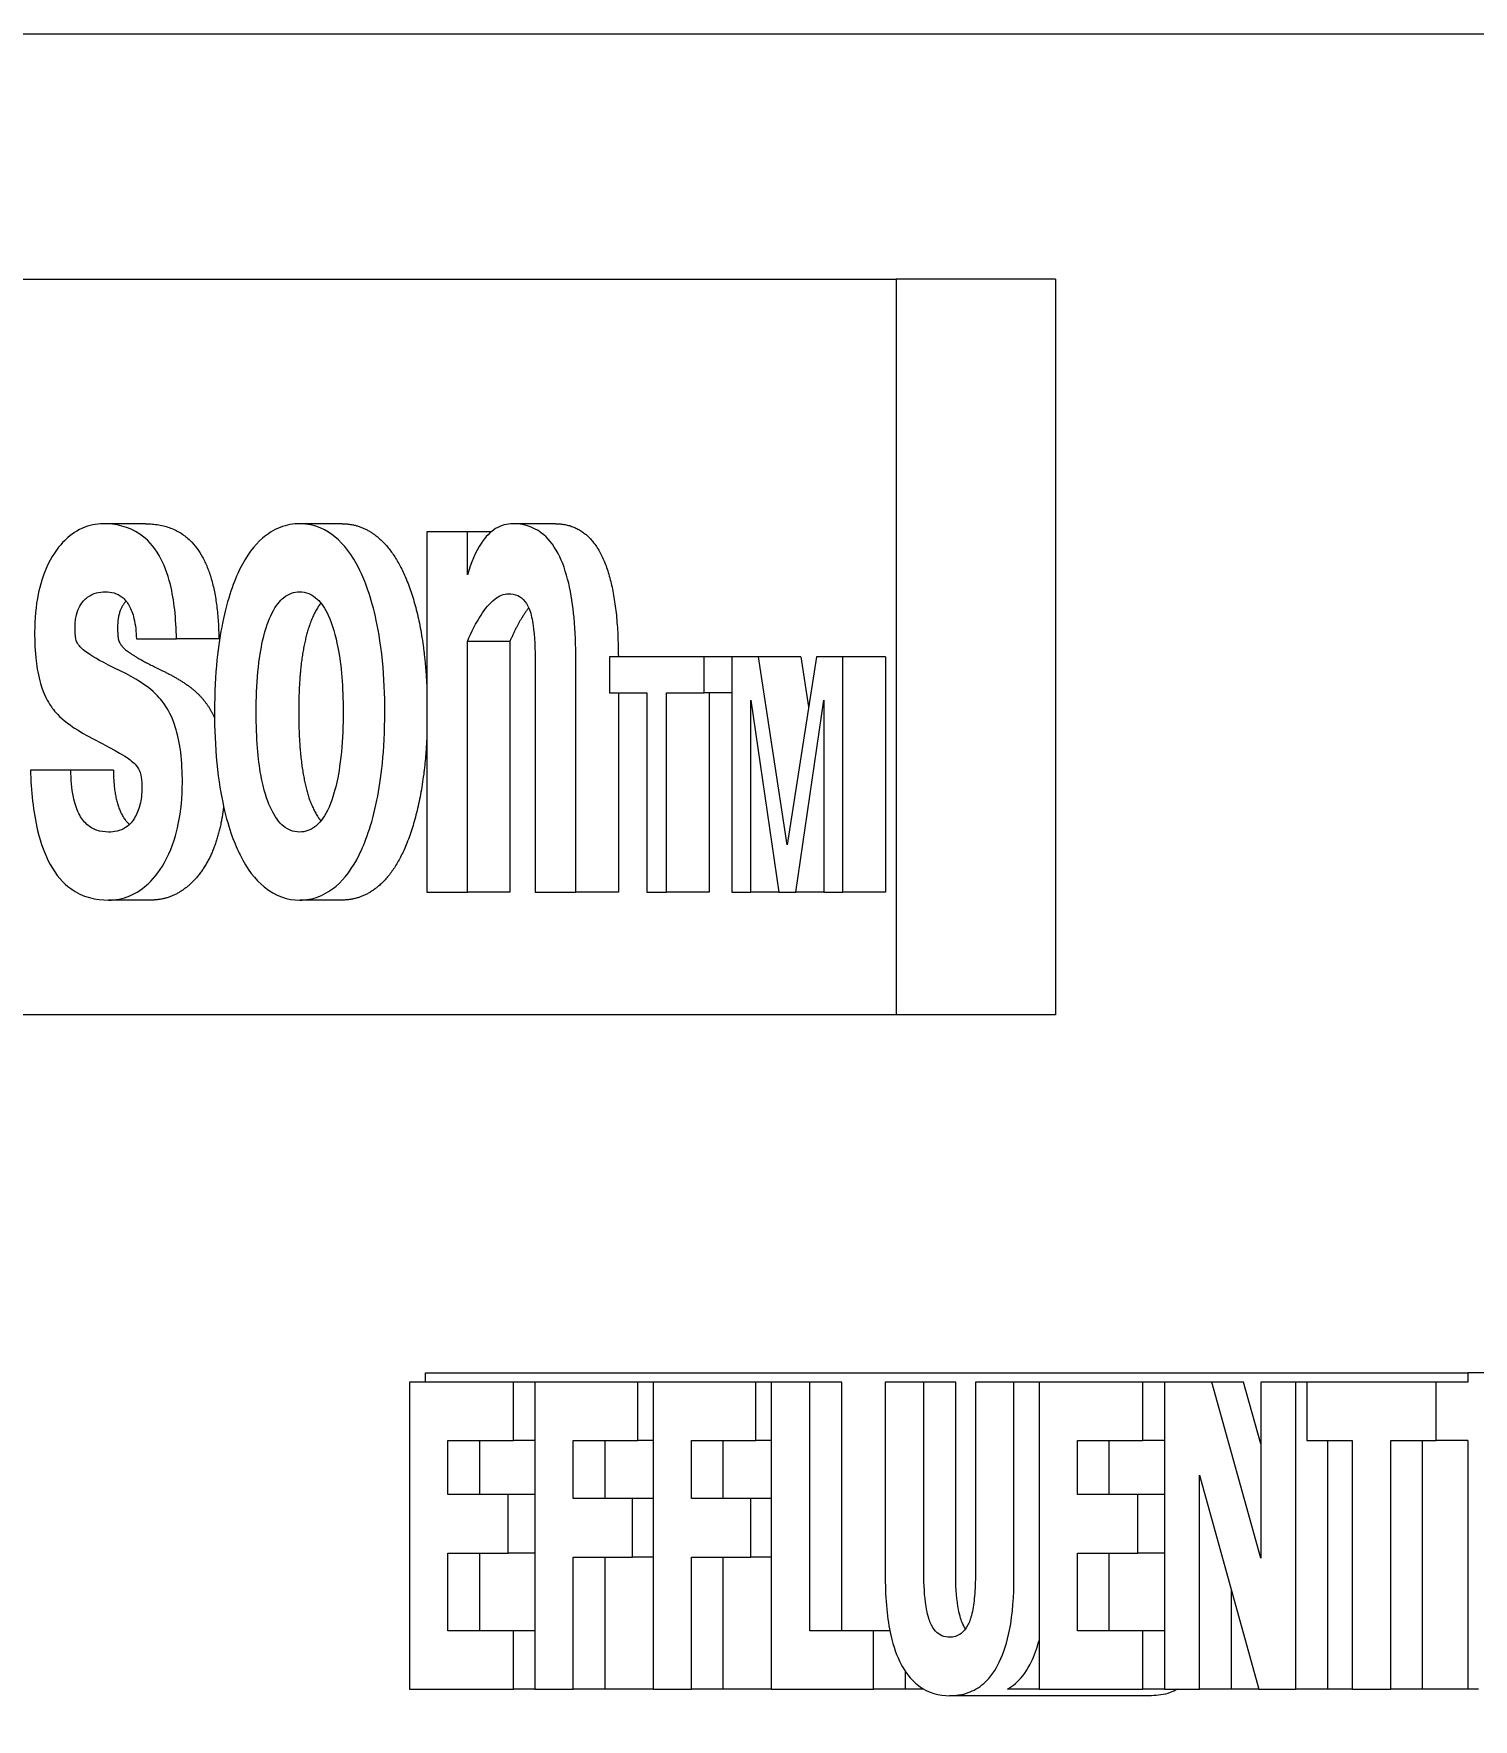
# Model space of a CAD drawing. Header units: inches. Extents: x 15 to 402, y 6 to 258.
# Drawn here: x 291.456 to 292.923, y 105.83 to 107.548 of the extents above; entities that cross this region are included whole.
import ezdxf

# ---------------------------------------------------------------- set-up
doc = ezdxf.new("R2010")
doc.units = ezdxf.units.IN
doc.header["$LTSCALE"] = 12
doc.header["$MEASUREMENT"] = 0
doc.layers.add('Dimension (ANSI)', color=7, linetype='Continuous', lineweight=25)
doc.layers.add('Visible (ANSI)', color=7, linetype='Continuous', lineweight=50)
doc.styles.add('MEMCOR Medium', font='arial.ttf')
doc.dimstyles.new('Default (ANSI)', dxfattribs={"dimscale": 12, "dimtxt": 0.15, "dimasz": 0.098425, "dimexe": 0.125, "dimexo": 0.0625, "dimgap": 0.031496, "dimtad": 0, "dimtih": 1, "dimtoh": 1, "dimdec": 4, "dimrnd": 1e-08, "dimzin": 3, "dimdsep": 46, "dimlunit": 5, "dimtxsty": 'MEMCOR Medium', "dimcen": 0.09, "dimdle": 0.393701, "dimclrd": 256, "dimclre": 256, "dimclrt": 256, "dimadec": 0, "dimazin": 1, "dimtfac": 0.8, "dimtofl": 0, "dimtmove": 0, "dimatfit": 3, "dimfxl": 1, "dimfrac": 1, "dimtolj": 1, "dimtzin": 4, "dimlwd": -1, "dimlwe": -1, "dimarcsym": 0})

# ---------------------------------------------------------------- blocks, each defined once
blk = doc.blocks.new('*D27')
at = {"layer": 'Defpoints', "color": 0, "transparency": 16777216}
for p in [(306.8612, 130.4909), (258.8478, 39.7359), (286.6568, 39.7359)]:
    blk.add_point(p, dxfattribs=at)
at = {"layer": 'Dimension (ANSI)', "transparency": 16777216}
for p, q in [((306.1112, 130.4909), (257.3478, 130.4909)), ((258.8478, 129.3098), (258.8478, 91.2594)), ((258.8478, 40.917), (258.8478, 78.9674)), ((285.9068, 39.7359), (257.3478, 39.7359))]:
    blk.add_line(p, q, dxfattribs=at)
for points in [[(258.651, 129.3098), (259.0447, 129.3098), (258.8478, 130.4909)], [(258.651, 40.917), (259.0447, 40.917), (258.8478, 39.7359)]]:
    blk.add_solid(points, dxfattribs=at)
at = {"layer": 'Dimension (ANSI)', "transparency": 16777216, "char_height": 1.8, "attachment_point": 5, "style": 'MEMCOR Medium'}
for s, insert in [('\\A1; \\fArial|b0|i0;90{\\H0.8x;\\S3#4;} in', (258.8478, 86.9624)), ('\\A1;[2305.2 mm]{\\P\\fArial|b0|i0;SHIPPING HEIGHT\\P\\fArial|b0|i0;REF.}', (258.8478, 80.8164))]:
    blk.add_mtext(s, dxfattribs=dict(at, insert=insert))

msp = doc.modelspace()

# ---------------------------------------------------------------- linework, layer by layer
at = {"layer": 'Visible (ANSI)', "linetype": 'Continuous', "lineweight": 18}
for p, q in [((287.78781, 107.54833), (293.69406, 107.54833)), ((289.14718, 107.29833), (292.33468, 107.29833)), ((292.33468, 107.29833), (292.33468, 106.54833)), ((292.49706, 107.29833), (292.33468, 107.29833)), ((292.49706, 107.29833), (292.49706, 106.54833)), ((291.56983, 107.04883), (291.52653, 107.04883)), ((291.77013, 107.04883), (291.72683, 107.04883)), ((291.98763, 107.04883), (291.94433, 107.04883)), ((291.89777, 107.04074), (291.85653, 107.04074)), ((291.85653, 107.04074), (291.85653, 106.67333)), ((291.92223, 107.04074), (291.89777, 107.04074)), ((291.89777, 106.99671), (291.89777, 107.04074)), ((291.56044, 106.93143), (291.60118, 106.93143)), ((291.64448, 106.93143), (291.60118, 106.93143)), ((291.94107, 106.9289), (291.89777, 106.9289)), ((291.89777, 106.67333), (291.89777, 106.9289)), ((291.94107, 106.9289), (291.94107, 106.67333)), ((291.96685, 106.90764), (291.96685, 106.67333)), ((292.00835, 106.67333), (292.00835, 106.91017)), ((292.13895, 106.91333), (292.04263, 106.91333)), ((292.04263, 106.91333), (292.04263, 106.87641)), ((292.16725, 106.91333), (292.13895, 106.91333)), ((292.13895, 106.87641), (292.13895, 106.91333)), ((292.19446, 106.91333), (292.16725, 106.91333)), ((292.16725, 106.91333), (292.16725, 106.67333)), ((292.23776, 106.91333), (292.19446, 106.91333)), ((292.22373, 106.72143), (292.19446, 106.91333)), ((292.25349, 106.91333), (292.22373, 106.72143)), ((292.23776, 106.91333), (292.24556, 106.8622)), ((292.28057, 106.91333), (292.25349, 106.91333)), ((292.32387, 106.91333), (292.28057, 106.91333)), ((292.28057, 106.67333), (292.28057, 106.91333)), ((292.32387, 106.91333), (292.32387, 106.67333)), ((292.04263, 106.87641), (292.08053, 106.87641)), ((292.05165, 106.87641), (292.05165, 106.67333)), ((292.08053, 106.87641), (292.08053, 106.67333)), ((292.10081, 106.87641), (292.13895, 106.87641)), ((292.10081, 106.67333), (292.10081, 106.87641)), ((292.16725, 106.87641), (292.13895, 106.87641)), ((292.14411, 106.87641), (292.14411, 106.67333)), ((292.18669, 106.86912), (292.21511, 106.67333)), ((292.18669, 106.67333), (292.18669, 106.86912)), ((292.23247, 106.67333), (292.26102, 106.86912)), ((292.26102, 106.86912), (292.26102, 106.67333)), ((291.49364, 106.79782), (291.45239, 106.79782)), ((291.53694, 106.79782), (291.49364, 106.79782)), ((291.5754, 106.66523), (291.5321, 106.66523)), ((291.77013, 106.66523), (291.72683, 106.66523)), ((291.85653, 106.67333), (291.89777, 106.67333)), ((291.94107, 106.67333), (291.89777, 106.67333)), ((291.96685, 106.67333), (292.00835, 106.67333)), ((292.05165, 106.67333), (292.00835, 106.67333)), ((292.08053, 106.67333), (292.10081, 106.67333)), ((292.14411, 106.67333), (292.10081, 106.67333)), ((292.16725, 106.67333), (292.18669, 106.67333)), ((292.21511, 106.67333), (292.18669, 106.67333)), ((292.21511, 106.67333), (292.23247, 106.67333)), ((292.26102, 106.67333), (292.23247, 106.67333)), ((292.26102, 106.67333), (292.28057, 106.67333)), ((292.32387, 106.67333), (292.28057, 106.67333)), ((292.33468, 106.54833), (289.6786, 106.54833)), ((292.49706, 106.54833), (292.33468, 106.54833)), ((291.94462, 106.17383), (291.83885, 106.17383)), ((291.83885, 106.17383), (291.83885, 105.86083)), ((291.85509, 106.18333), (292.91759, 106.18333)), ((291.85509, 106.17383), (291.85509, 106.18333)), ((291.96663, 106.17383), (291.94462, 106.17383)), ((291.94462, 106.11422), (291.94462, 106.17383)), ((292.07138, 106.17383), (291.96663, 106.17383)), ((291.96663, 106.17383), (291.96663, 105.86083)), ((292.08705, 106.17383), (292.07138, 106.17383)), ((292.07138, 106.11422), (292.07138, 106.17383)), ((292.19181, 106.17383), (292.08705, 106.17383)), ((292.08705, 106.17383), (292.08705, 105.86083)), ((292.20748, 106.17383), (292.19181, 106.17383)), ((292.19181, 106.11422), (292.19181, 106.17383)), ((292.24679, 106.17383), (292.20748, 106.17383)), ((292.20748, 106.17383), (292.20748, 105.86083)), ((292.27927, 106.17383), (292.24679, 106.17383)), ((292.24679, 105.92044), (292.24679, 106.17383)), ((292.27927, 105.92044), (292.27927, 106.17383)), ((292.36303, 106.17383), (292.32371, 106.17383)), ((292.32371, 106.17383), (292.32371, 105.97395)), ((292.39551, 106.17383), (292.36303, 106.17383)), ((292.36303, 105.97852), (292.36303, 106.17383)), ((292.39551, 105.97852), (292.39551, 106.17383)), ((292.45485, 106.17383), (292.41553, 106.17383)), ((292.41553, 106.17383), (292.41553, 105.97852)), ((292.45485, 105.97421), (292.45485, 106.17383)), ((292.48041, 106.17383), (292.45485, 106.17383)), ((292.58618, 106.17383), (292.48041, 106.17383)), ((292.48041, 106.17383), (292.48041, 105.86083)), ((292.60819, 106.17383), (292.58618, 106.17383)), ((292.58618, 106.11422), (292.58618, 106.17383)), ((292.65638, 106.17383), (292.60819, 106.17383)), ((292.60819, 106.17383), (292.60819, 105.86083)), ((292.68886, 106.17383), (292.65638, 106.17383)), ((292.70635, 105.9945), (292.65638, 106.17383)), ((292.70635, 106.11105), (292.68886, 106.17383)), ((292.74224, 106.17383), (292.70635, 106.17383)), ((292.70635, 106.17383), (292.70635, 105.9945)), ((292.75322, 106.17383), (292.74224, 106.17383)), ((292.74224, 105.86083), (292.74224, 106.17383)), ((292.88511, 106.17383), (292.75322, 106.17383)), ((292.75322, 106.17383), (292.75322, 106.11422)), ((292.91759, 106.17383), (292.88511, 106.17383)), ((292.88511, 106.11422), (292.88511, 106.17383)), ((292.91759, 106.18333), (292.91759, 106.17383)), ((293.0908, 106.18333), (292.91759, 106.18333)), ((291.87791, 106.05918), (291.87791, 106.11422)), ((291.87791, 106.11422), (291.94462, 106.11422)), ((291.91039, 106.05918), (291.91039, 106.11422)), ((291.96663, 106.11422), (291.94462, 106.11422)), ((292.00569, 106.05512), (292.00569, 106.11422)), ((292.00569, 106.11422), (292.07138, 106.11422)), ((292.03817, 106.05512), (292.03817, 106.11422)), ((292.08705, 106.11422), (292.07138, 106.11422)), ((292.12611, 106.11422), (292.19181, 106.11422)), ((292.12611, 106.05512), (292.12611, 106.11422)), ((292.15859, 106.05512), (292.15859, 106.11422)), ((292.20748, 106.11422), (292.19181, 106.11422)), ((292.51947, 106.05918), (292.51947, 106.11422)), ((292.51947, 106.11422), (292.58618, 106.11422)), ((292.55195, 106.05918), (292.55195, 106.11422)), ((292.60819, 106.11422), (292.58618, 106.11422)), ((292.75322, 106.11422), (292.79951, 106.11422)), ((292.77472, 105.86083), (292.77472, 106.11422)), ((292.79951, 106.11422), (292.79951, 105.86083)), ((292.83882, 105.86083), (292.83882, 106.11422)), ((292.83882, 106.11422), (292.88511, 106.11422)), ((292.8713, 105.86083), (292.8713, 106.11422)), ((292.91759, 106.11422), (292.88511, 106.11422)), ((292.91759, 106.11422), (292.91759, 105.86083)), ((292.64408, 105.86083), (292.64408, 106.07896)), ((292.64408, 106.07896), (292.70445, 105.86083)), ((291.93942, 106.05918), (291.87791, 106.05918)), ((291.96663, 106.05918), (291.93942, 106.05918)), ((291.93942, 105.99957), (291.93942, 106.05918)), ((292.06618, 106.05512), (292.00569, 106.05512)), ((292.06618, 105.99551), (292.06618, 106.05512)), ((292.08705, 106.05512), (292.06618, 106.05512)), ((292.18661, 106.05512), (292.12611, 106.05512)), ((292.18661, 105.99551), (292.18661, 106.05512)), ((292.20748, 106.05512), (292.18661, 106.05512)), ((292.58098, 106.05918), (292.51947, 106.05918)), ((292.60819, 106.05918), (292.58098, 106.05918)), ((292.58098, 105.99957), (292.58098, 106.05918)), ((291.87791, 105.92044), (291.87791, 105.99957)), ((291.87791, 105.99957), (291.93942, 105.99957)), ((291.91039, 105.92044), (291.91039, 105.99957)), ((291.96663, 105.99957), (291.93942, 105.99957)), ((292.00569, 105.86083), (292.00569, 105.99551)), ((292.00569, 105.99551), (292.06618, 105.99551)), ((292.03817, 105.86083), (292.03817, 105.99551)), ((292.08705, 105.99551), (292.06618, 105.99551)), ((292.12611, 105.86083), (292.12611, 105.99551)), ((292.12611, 105.99551), (292.18661, 105.99551)), ((292.15859, 105.86083), (292.15859, 105.99551)), ((292.20748, 105.99551), (292.18661, 105.99551)), ((292.51947, 105.99957), (292.58098, 105.99957)), ((292.51947, 105.92044), (292.51947, 105.99957)), ((292.55195, 105.92044), (292.55195, 105.99957)), ((292.60819, 105.99957), (292.58098, 105.99957)), ((292.67656, 105.86083), (292.67656, 105.96161)), ((291.94462, 105.92044), (291.87791, 105.92044)), ((291.94462, 105.86083), (291.94462, 105.92044)), ((291.96663, 105.92044), (291.94462, 105.92044)), ((292.31185, 105.92044), (292.24679, 105.92044)), ((292.32831, 105.92044), (292.31185, 105.92044)), ((292.31185, 105.86083), (292.31185, 105.92044)), ((292.58618, 105.92044), (292.51947, 105.92044)), ((292.60819, 105.92044), (292.58618, 105.92044)), ((292.58618, 105.86083), (292.58618, 105.92044)), ((292.34433, 105.86083), (292.34433, 105.87878)), ((291.83885, 105.86083), (291.94462, 105.86083)), ((291.96663, 105.86083), (291.94462, 105.86083)), ((291.96663, 105.86083), (292.00569, 105.86083)), ((292.03817, 105.86083), (292.00569, 105.86083)), ((292.08705, 105.86083), (292.03817, 105.86083)), ((292.08705, 105.86083), (292.12611, 105.86083)), ((292.15859, 105.86083), (292.12611, 105.86083)), ((292.20748, 105.86083), (292.15859, 105.86083)), ((292.20748, 105.86083), (292.31185, 105.86083)), ((292.34433, 105.86083), (292.31185, 105.86083)), ((292.36304, 105.86083), (292.34433, 105.86083)), ((292.48041, 105.86083), (292.4483, 105.86083)), ((292.48041, 105.86083), (292.58618, 105.86083)), ((292.60819, 105.86083), (292.58618, 105.86083)), ((292.60819, 105.86083), (292.64408, 105.86083)), ((292.67656, 105.86083), (292.64408, 105.86083)), ((292.70445, 105.86083), (292.67656, 105.86083)), ((292.70445, 105.86083), (292.74224, 105.86083)), ((292.77472, 105.86083), (292.74224, 105.86083)), ((292.79951, 105.86083), (292.77472, 105.86083)), ((292.79951, 105.86083), (292.83882, 105.86083)), ((292.8713, 105.86083), (292.83882, 105.86083)), ((292.91759, 105.86083), (292.8713, 105.86083)), ((292.92842, 105.86083), (292.91759, 105.86083)), ((292.59496, 105.85423), (292.38928, 105.85423))]:
    msp.add_line(p, q, dxfattribs=at)
for points, degree, knots in [([(291.52653, 107.04883), (291.51941, 107.04883), (291.51229, 107.0475), (291.4974, 107.04082), (291.49127, 107.03567), (291.4823, 107.02676), (291.47597, 107.0192), (291.46518, 106.99661), (291.46218, 106.98571), (291.45784, 106.96482), (291.45669, 106.95186), (291.45669, 106.93851)], 3, [-0.38018483, -0.38018483, -0.38018483, -0.38018483, -0.3198985, -0.3198985, -0.251009, -0.251009, -0.1723725, -0.1723725, -0.1017229, -0.1017229, 0, 0, 0, 0]), ([(291.60118, 106.93143), (291.60105, 106.94145), (291.60052, 106.95152), (291.59844, 106.97014), (291.597, 106.97872), (291.5922, 106.99816), (291.58843, 107.00801), (291.57796, 107.02627), (291.57122, 107.03329), (291.55226, 107.04628), (291.53898, 107.04883), (291.52653, 107.04883)], 3, [-0.54588742, -0.54588742, -0.54588742, -0.54588742, -0.46963717, -0.46963717, -0.40090481, -0.40090481, -0.30477701, -0.30477701, -0.18967669, -0.18967669, 0, 0, 0, 0]), ([(291.72683, 107.04883), (291.72018, 107.04883), (291.71355, 107.04771), (291.69974, 107.04236), (291.69378, 107.03826), (291.68036, 107.0267), (291.67261, 107.0163), (291.66006, 106.99079), (291.65339, 106.97326), (291.64384, 106.92651), (291.64004, 106.8978), (291.64004, 106.85703)], 3, [-1.568013, -1.568013, -1.568013, -1.568013, -1.3597383, -1.3597383, -1.1270748, -1.1270748, -0.6933324, -0.6933324, -0.3106443, -0.3106443, 0, 0, 0, 0]), ([(291.81362, 106.85703), (291.81362, 106.87447), (291.8129, 106.89198), (291.80922, 106.92915), (291.80638, 106.94389), (291.79852, 106.97847), (291.79197, 106.99374), (291.78032, 107.01705), (291.77209, 107.0278), (291.75471, 107.04209), (291.74305, 107.04883), (291.72683, 107.04883)], 3, [-0.85465869, -0.85465869, -0.85465869, -0.85465869, -0.78871843, -0.78871843, -0.71138856, -0.71138856, -0.52950742, -0.52950742, -0.24718032, -0.24718032, 0, 0, 0, 0]), ([(291.77013, 107.04883), (291.78961, 107.04883), (291.822, 107.02252), (291.84477, 106.97191), (291.85537, 106.91007), (291.85653, 106.87888)], 2, [0, 0, 0, 1, 2, 3, 3.7455992, 3.7455992, 3.7455992]), ([(291.94433, 107.04883), (291.93831, 107.04883), (291.93232, 107.04737), (291.92121, 107.04055), (291.91628, 107.0356), (291.90604, 107.02017), (291.90145, 107.00913), (291.89777, 106.99671)], 3, [-0.28699786, -0.28699786, -0.28699786, -0.28699786, -0.19530538, -0.19530538, -0.10997007, -0.10997007, 0, 0, 0, 0]), ([(292.00835, 106.91017), (292.00835, 106.92449), (292.00784, 106.93911), (292.00537, 106.96524), (292.00362, 106.97714), (291.99829, 106.99965), (291.99474, 107.00991), (291.98529, 107.02783), (291.97962, 107.03463), (291.9642, 107.0464), (291.95412, 107.04883), (291.94433, 107.04883)], 3, [-0.54983804, -0.54983804, -0.54983804, -0.54983804, -0.44076065, -0.44076065, -0.34737427, -0.34737427, -0.25125884, -0.25125884, -0.14914917, -0.14914917, 0, 0, 0, 0]), ([(291.49794, 106.94357), (291.49794, 106.94573), (291.49804, 106.94788), (291.4985, 106.95202), (291.49883, 106.95397), (291.50013, 106.95934), (291.50134, 106.96234), (291.50503, 106.9689), (291.50785, 106.97187), (291.51632, 106.9782), (291.52279, 106.9795), (291.52881, 106.9795)], 3, [-0.1993324, -0.1993324, -0.1993324, -0.1993324, -0.18286786, -0.18286786, -0.16704919, -0.16704919, -0.13742315, -0.13742315, -0.09174875, -0.09174875, 0, 0, 0, 0]), ([(291.52881, 106.9795), (291.53486, 106.9795), (291.54081, 106.97805), (291.54854, 106.97191), (291.55099, 106.96907), (291.55516, 106.96159), (291.55676, 106.95723), (291.55948, 106.94575), (291.56021, 106.9386), (291.56044, 106.93143)], 3, [-0.22338557, -0.22338557, -0.22338557, -0.22338557, -0.14005983, -0.14005983, -0.09676592, -0.09676592, -0.05477189, -0.05477189, 0, 0, 0, 0]), ([(291.68255, 106.85703), (291.68255, 106.87052), (291.68299, 106.88449), (291.68547, 106.91148), (291.6873, 106.92166), (291.69207, 106.94282), (291.69548, 106.95137), (291.70276, 106.96595), (291.70701, 106.97061), (291.71564, 106.9777), (291.72118, 106.9795), (291.72683, 106.9795)], 3, [-0.22807944, -0.22807944, -0.22807944, -0.22807944, -0.20529475, -0.20529475, -0.18174805, -0.18174805, -0.14222138, -0.14222138, -0.08603821, -0.08603821, 0, 0, 0, 0]), ([(291.72683, 106.9795), (291.72994, 106.9795), (291.73303, 106.97893), (291.7399, 106.97608), (291.74273, 106.97381), (291.74894, 106.96817), (291.75273, 106.96256), (291.76033, 106.94612), (291.76347, 106.93478), (291.76938, 106.904), (291.77111, 106.88278), (291.77111, 106.85703)], 3, [-0.48525635, -0.48525635, -0.48525635, -0.48525635, -0.45378412, -0.45378412, -0.41435583, -0.41435583, -0.32082838, -0.32082838, -0.19619361, -0.19619361, 0, 0, 0, 0]), ([(291.89777, 106.9289), (291.90196, 106.93859), (291.90663, 106.94793), (291.91596, 106.96236), (291.92062, 106.96807), (291.93018, 106.97551), (291.9349, 106.97748), (291.93978, 106.97748)], 3, [-0.25414778, -0.25414778, -0.25414778, -0.25414778, -0.15637481, -0.15637481, -0.07435436, -0.07435436, 0, 0, 0, 0]), ([(291.93978, 106.97748), (291.94287, 106.97748), (291.94605, 106.97697), (291.95166, 106.97441), (291.95418, 106.97255), (291.9586, 106.96699), (291.96005, 106.96393), (291.96281, 106.95659), (291.96398, 106.95082), (291.96634, 106.93408), (291.96685, 106.92075), (291.96685, 106.90764)], 3, [-0.24371502, -0.24371502, -0.24371502, -0.24371502, -0.20910445, -0.20910445, -0.17940168, -0.17940168, -0.15075746, -0.15075746, -0.09989135, -0.09989135, 0, 0, 0, 0]), ([(291.54981, 106.97014), (291.5497, 106.97002), (291.54124, 106.96027), (291.54124, 106.94357)], 2, [0.986623, 0.986623, 0.986623, 1, 2, 2, 2]), ([(291.74844, 106.96801), (291.74284, 106.96104), (291.73243, 106.93446), (291.72585, 106.88892), (291.72585, 106.85703)], 2, [1.2494863, 1.2494863, 1.2494863, 2, 3, 4, 4, 4]), ([(291.54374, 106.89904), (291.52613, 106.90749), (291.51685, 106.91274), (291.50594, 106.92035), (291.50334, 106.92283), (291.50078, 106.92626), (291.5, 106.92749), (291.49912, 106.92956), (291.49886, 106.93034), (291.49792, 106.93504), (291.49794, 106.93941), (291.49794, 106.94357)], 3, [-0.13142024, -0.13142024, -0.13142024, -0.13142024, -0.08573718, -0.08573718, -0.05237585, -0.05237585, -0.03859982, -0.03859982, -0.03172813, -0.03172813, 0, 0, 0, 0]), ([(291.45669, 106.93851), (291.45669, 106.92869), (291.4571, 106.91861), (291.45903, 106.90191), (291.46036, 106.89393), (291.4662, 106.87422), (291.47041, 106.86723), (291.47717, 106.85715), (291.48462, 106.84591), (291.51641, 106.8297)], 3, [-1.2875863, -1.2875863, -1.2875863, -1.2875863, -1.0076389, -1.0076389, -0.799535, -0.799535, -0.4999173, -0.4999173, 0, 0, 0, 0]), ([(291.60725, 106.78517), (291.60725, 106.79547), (291.60677, 106.8059), (291.60415, 106.82727), (291.60216, 106.83526), (291.59672, 106.85284), (291.59226, 106.86006), (291.58556, 106.86969), (291.57648, 106.88327), (291.54374, 106.89904)], 3, [-1.2657917, -1.2657917, -1.2657917, -1.2657917, -1.0996458, -1.0996458, -0.9109767, -0.9109767, -0.5131931, -0.5131931, 0, 0, 0, 0]), ([(291.58704, 106.89904), (291.6007, 106.89246), (291.62499, 106.87576), (291.63722, 106.85741), (291.64006, 106.85084)], 2, [0, 0, 0, 1, 2, 2.4216616, 2.4216616, 2.4216616]), ([(291.64004, 106.85703), (291.64004, 106.83961), (291.64072, 106.82205), (291.64415, 106.78653), (291.64669, 106.77225), (291.6546, 106.73688), (291.66092, 106.72146), (291.67312, 106.69703), (291.68138, 106.68626), (291.70216, 106.66919), (291.71437, 106.66523), (291.72683, 106.66523)], 3, [-0.55980761, -0.55980761, -0.55980761, -0.55980761, -0.50875224, -0.50875224, -0.45381362, -0.45381362, -0.34349131, -0.34349131, -0.18984497, -0.18984497, 0, 0, 0, 0]), ([(291.72683, 106.73456), (291.72359, 106.73456), (291.72034, 106.73513), (291.71336, 106.73802), (291.71055, 106.7403), (291.70405, 106.74647), (291.70006, 106.75265), (291.69358, 106.76704), (291.69008, 106.77691), (291.68447, 106.80873), (291.68255, 106.82887), (291.68255, 106.85703)], 3, [-0.87203894, -0.87203894, -0.87203894, -0.87203894, -0.78771678, -0.78771678, -0.6866217, -0.6866217, -0.43703151, -0.43703151, -0.21462671, -0.21462671, 0, 0, 0, 0]), ([(291.72585, 106.85703), (291.72585, 106.82515), (291.73243, 106.77859), (291.74286, 106.75284), (291.74843, 106.74594)], 2, [0, 0, 0, 1, 2, 2.7549091, 2.7549091, 2.7549091]), ([(291.72683, 106.66523), (291.73335, 106.66523), (291.73985, 106.66634), (291.75361, 106.67165), (291.75953, 106.67577), (291.77286, 106.68713), (291.78074, 106.69767), (291.79344, 106.72344), (291.80023, 106.74114), (291.80984, 106.7882), (291.81362, 106.81683), (291.81362, 106.85703)], 3, [-1.5276483, -1.5276483, -1.5276483, -1.5276483, -1.3381229, -1.3381229, -1.1202131, -1.1202131, -0.6861054, -0.6861054, -0.3063334, -0.3063334, 0, 0, 0, 0]), ([(291.77111, 106.85703), (291.77111, 106.84347), (291.77063, 106.82954), (291.76796, 106.80166), (291.76595, 106.79111), (291.7625, 106.7759), (291.75967, 106.7657), (291.75096, 106.74826), (291.74676, 106.74356), (291.73802, 106.73637), (291.73248, 106.73456), (291.72683, 106.73456)], 3, [-0.32292491, -0.32292491, -0.32292491, -0.32292491, -0.26803034, -0.26803034, -0.20810232, -0.20810232, -0.14408696, -0.14408696, -0.08609636, -0.08609636, 0, 0, 0, 0]), ([(291.51641, 106.8297), (291.54359, 106.8151), (291.54863, 106.81196), (291.55533, 106.80741), (291.55864, 106.80462), (291.56218, 106.79979), (291.56318, 106.79815), (291.56439, 106.79515), (291.56494, 106.79348), (291.56586, 106.78712), (291.566, 106.78317), (291.566, 106.7796)], 3, [-0.25725817, -0.25725817, -0.25725817, -0.25725817, -0.18813961, -0.18813961, -0.0889801, -0.0889801, -0.05025383, -0.05025383, -0.02716615, -0.02716615, 0, 0, 0, 0]), ([(291.85653, 106.83518), (291.85536, 106.80358), (291.84452, 106.74165), (291.82175, 106.69104), (291.78936, 106.66523), (291.77013, 106.66523)], 2, [0.2517915, 0.2517915, 0.2517915, 1, 2, 3, 4, 4, 4]), ([(291.45239, 106.79782), (291.45304, 106.7766), (291.45515, 106.75521), (291.46291, 106.72297), (291.4671, 106.71143), (291.47855, 106.69056), (291.48569, 106.68257), (291.5056, 106.66813), (291.51918, 106.66523), (291.5321, 106.66523)], 3, [-0.59438034, -0.59438034, -0.59438034, -0.59438034, -0.43251436, -0.43251436, -0.32221188, -0.32221188, -0.19691631, -0.19691631, 0, 0, 0, 0]), ([(291.53184, 106.73456), (291.52782, 106.73456), (291.52369, 106.7351), (291.51637, 106.73772), (291.51303, 106.73958), (291.50686, 106.74516), (291.50407, 106.74881), (291.49929, 106.75837), (291.49748, 106.76398), (291.49441, 106.77895), (291.49371, 106.78845), (291.49364, 106.79782)], 3, [-0.28766975, -0.28766975, -0.28766975, -0.28766975, -0.22628413, -0.22628413, -0.17429096, -0.17429096, -0.12317528, -0.12317528, -0.07139216, -0.07139216, 0, 0, 0, 0]), ([(291.5321, 106.66523), (291.53932, 106.66523), (291.54655, 106.66651), (291.56157, 106.67283), (291.56779, 106.67766), (291.57931, 106.68837), (291.58578, 106.69681), (291.59761, 106.72014), (291.60103, 106.73294), (291.60589, 106.75619), (291.60725, 106.77042), (291.60725, 106.78517)], 3, [-0.34325641, -0.34325641, -0.34325641, -0.34325641, -0.30358155, -0.30358155, -0.25897778, -0.25897778, -0.19201791, -0.19201791, -0.11243143, -0.11243143, 0, 0, 0, 0]), ([(291.566, 106.7796), (291.566, 106.77659), (291.56584, 106.77361), (291.56516, 106.76781), (291.56466, 106.76506), (291.56265, 106.75717), (291.56072, 106.75269), (291.55683, 106.74608), (291.55415, 106.74214), (291.54387, 106.7356), (291.53759, 106.73456), (291.53184, 106.73456)], 3, [-0.37407352, -0.37407352, -0.37407352, -0.37407352, -0.32070998, -0.32070998, -0.2684757, -0.2684757, -0.16378491, -0.16378491, -0.08757363, -0.08757363, 0, 0, 0, 0]), ([(291.64925, 106.76084), (291.64792, 106.74884), (291.63992, 106.71533), (291.61993, 106.68345), (291.5921, 106.66523), (291.5754, 106.66523)], 2, [0.4954181, 0.4954181, 0.4954181, 1, 2, 3, 4, 4, 4]), ([(292.38928, 105.91384), (292.38666, 105.91384), (292.38399, 105.91426), (292.3792, 105.91631), (292.37704, 105.91776), (292.37293, 105.92219), (292.3711, 105.92514), (292.36819, 105.93219), (292.36656, 105.93726), (292.36355, 105.9556), (292.36303, 105.96752), (292.36303, 105.97852)], 3, [-0.35781975, -0.35781975, -0.35781975, -0.35781975, -0.28180287, -0.28180287, -0.21609433, -0.21609433, -0.14668132, -0.14668132, -0.08378729, -0.08378729, 0, 0, 0, 0]), ([(292.41553, 105.97852), (292.41553, 105.97095), (292.4153, 105.96308), (292.41411, 105.9496), (292.41327, 105.9435), (292.41073, 105.93283), (292.40927, 105.92893), (292.40569, 105.92217), (292.40343, 105.91949), (292.39726, 105.9148), (292.39321, 105.91384), (292.38928, 105.91384)], 3, [-0.21736344, -0.21736344, -0.21736344, -0.21736344, -0.17163752, -0.17163752, -0.13475897, -0.13475897, -0.10039019, -0.10039019, -0.05983154, -0.05983154, 0, 0, 0, 0]), ([(292.40552, 105.9224), (292.40423, 105.92422), (292.40307, 105.92636), (292.40067, 105.93219), (292.39904, 105.93726), (292.39603, 105.9556), (292.39551, 105.96752), (292.39551, 105.97852)], 3, [-0.19313998, -0.19313998, -0.19313998, -0.19313998, -0.14668132, -0.14668132, -0.08378729, -0.08378729, 0, 0, 0, 0]), ([(292.32371, 105.97395), (292.32371, 105.96345), (292.32412, 105.95285), (292.326, 105.93332), (292.32735, 105.92431), (292.33189, 105.90452), (292.3354, 105.89458), (292.34326, 105.87986), (292.3488, 105.87109), (292.3677, 105.85681), (292.37867, 105.85423), (292.38928, 105.85423)], 3, [-0.82187798, -0.82187798, -0.82187798, -0.82187798, -0.6544335, -0.6544335, -0.50490958, -0.50490958, -0.30747841, -0.30747841, -0.16166829, -0.16166829, 0, 0, 0, 0]), ([(292.38928, 105.85423), (292.39562, 105.85423), (292.40206, 105.85512), (292.41371, 105.85932), (292.41906, 105.86232), (292.43134, 105.87315), (292.43632, 105.88108), (292.4445, 105.89794), (292.44794, 105.90891), (292.45365, 105.93795), (292.45485, 105.95621), (292.45485, 105.97421)], 3, [-0.43360447, -0.43360447, -0.43360447, -0.43360447, -0.37067396, -0.37067396, -0.3160228, -0.3160228, -0.237534, -0.237534, -0.13714171, -0.13714171, 0, 0, 0, 0]), ([(292.4483, 105.86083), (292.45112, 105.86244), (292.45389, 105.8644), (292.46381, 105.87315), (292.4688, 105.88108), (292.47562, 105.89513), (292.47828, 105.90254), (292.48041, 105.91062)], 3, [-0.34514763, -0.34514763, -0.34514763, -0.34514763, -0.3160228, -0.3160228, -0.237534, -0.237534, -0.16688831, -0.16688831, -0.16688831, -0.16688831]), ([(292.6215, 105.86083), (292.61902, 105.85942), (292.61651, 105.85828), (292.60774, 105.85512), (292.6013, 105.85423), (292.59496, 105.85423)], 3, [0.345147629, 0.345147629, 0.345147629, 0.345147629, 0.370673963, 0.370673963, 0.433604472, 0.433604472, 0.433604472, 0.433604472])]:
    msp.add_open_spline(points, degree=degree, knots=knots, dxfattribs=at)
for points in [[(291.56983, 107.04883), (291.64296, 107.04883), (291.64448, 106.93143)], [(291.98763, 107.04883), (292.05092, 107.04883), (292.05164, 106.91333)], [(291.96028, 106.96317), (291.95068, 106.95111), (291.94107, 106.9289)], [(291.54124, 106.94357), (291.54124, 106.93497), (291.54276, 106.92738), (291.55009, 106.91928), (291.56806, 106.90815), (291.58704, 106.89904)], [(291.53694, 106.79782), (291.53727, 106.75662), (291.55338, 106.74225)]]:
    msp.add_open_spline(points, degree=2, dxfattribs=at)

# ---------------------------------------------------------------- dimensions: what is measured, and where the dimension line sits
at = {"layer": 'Dimension (ANSI)'}
dim = msp.add_linear_dim(base=(258.84784, 39.73586), p1=(306.86121, 130.49086), p2=(286.65683, 39.73586), angle=90, text=' \\fArial|b0|i0;<> in\\X[2305.2 mm]{\\P\\fArial|b0|i0;SHIPPING HEIGHT\\P\\fArial|b0|i0;REF.}', dimstyle='Default (ANSI)', override={"dimgap": 0.031496, "dimdec": 4, "dimpost": '', "dimtol": 0, "dimlim": 0, "dimtp": 0, "dimtm": 0, "dimtdec": 2, "dimatfit": 1}, dxfattribs=at)
dim.commit()
dim.dimension.update_dxf_attribs({"geometry": '*D27', "text_midpoint": (258.84784, 85.11336), "dimtype": 160})

doc.saveas('drawing.dxf')
